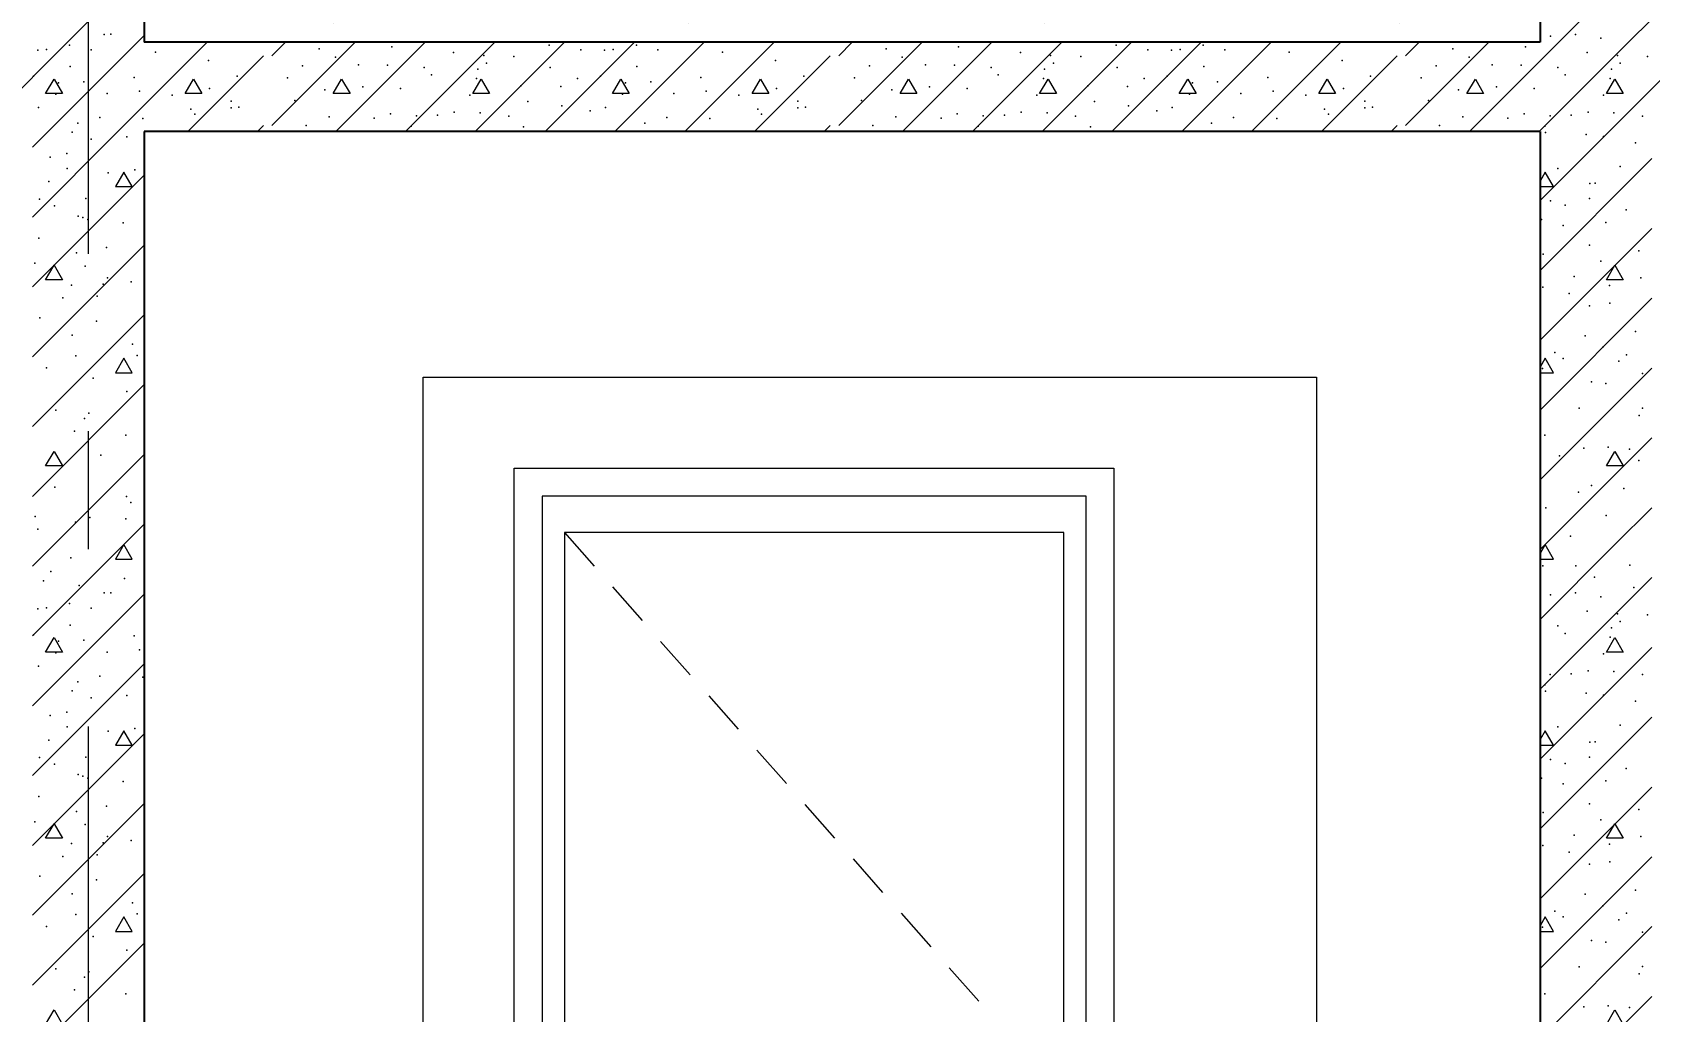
# Model space of a CAD drawing. Header units: millimetres. Extents: x 18162 to 7085488, y 72188 to 247925.
# Drawn here: x 4257013 to 4259909, y 141917 to 143670 of the extents above; entities that cross this region are included whole.
import ezdxf
from ezdxf.enums import TextEntityAlignment as Align

# ---------------------------------------------------------------- set-up
doc = ezdxf.new("R2010")
doc.units = ezdxf.units.MM
doc.header["$MEASUREMENT"] = 0
doc.linetypes.add('Double Dashed', pattern=[1093.611073, 529.166651, -211.666656, 141.111112, -211.666656])
for name, color, linetype in [('Archicad Doors', 7, 'Continuous'), ('Structural - Bearing', 7, 'Continuous'), ('Structural - Grid', 7, 'Continuous')]:
    doc.layers.add(name, color=color, linetype=linetype)
doc.styles.add('GENERATED_STYLE_3', font='', dxfattribs={"width": 0.8})
doc.styles.get('GENERATED_STYLE_3').set_extended_font_data('ISOCPEUR MON')
doc.dimstyles.new('GENERATED_STYLE__12', dxfattribs={"dimtxt": 330.000007, "dimasz": 171, "dimexe": 0.18, "dimexo": 150, "dimgap": 0, "dimtad": 1, "dimdec": 0, "dimzin": 0, "dimdsep": 46, "dimtxsty": 'GENERATED_STYLE_3', "dimblk": 'ARROWHEAD_2', "dimblk1": 'ARROWHEAD_2', "dimblk2": 'ARROWHEAD_2', "dimcen": 0.09, "dimclrd": 13, "dimclre": 13, "dimclrt": 13, "dimadec": 0, "dimazin": 0, "dimtfac": 1, "dimtdec": 4, "dimtmove": 0, "dimatfit": 3, "dimfxl": 1, "dimtolj": 1, "dimtzin": 0, "dimarcsym": 0})
doc.dimstyles.new('GENERATED_STYLE__13', dxfattribs={"dimtxt": 330.000007, "dimasz": 171, "dimexe": 0.18, "dimexo": 0.0625, "dimgap": 0, "dimtad": 1, "dimdec": 0, "dimzin": 0, "dimdsep": 46, "dimtxsty": 'GENERATED_STYLE_3', "dimblk": 'ARROWHEAD_2', "dimblk1": 'ARROWHEAD_2', "dimblk2": 'ARROWHEAD_2', "dimcen": 0.09, "dimse1": 1, "dimse2": 1, "dimclrd": 13, "dimclre": 13, "dimclrt": 13, "dimadec": 0, "dimazin": 0, "dimtfac": 1, "dimtdec": 4, "dimtmove": 0, "dimatfit": 3, "dimfxl": 1, "dimtolj": 1, "dimtzin": 0, "dimarcsym": 0})

# ---------------------------------------------------------------- blocks, each defined once
blk = doc.blocks.new('*X1409', base_point=(4294986.6, 104752.7))
at = {"layer": 'Structural - Bearing', "color": 7, "linetype": 'Continuous', "lineweight": 9}
for p, q in [((4259713.1, 143369.1), (4259836.7, 143492.7)), ((4259713.1, 143244.1), (4259913.1, 143444.1)), ((4259722.3, 143420), (4259713.1, 143403.9)), ((4259737.4, 143394), (4259722.3, 143420)), ((4259713.1, 143394), (4259737.4, 143394)), ((4259713.1, 143119.1), (4259913.1, 143319.1)), ((4259832.2, 143227.3), (4259847.3, 143253.3)), ((4259862.2, 143227.3), (4259832.2, 143227.3)), ((4259847.3, 143253.3), (4259862.2, 143227.3)), ((4259713.1, 142994.1), (4259913.1, 143194.1)), ((4259722.3, 143086.7), (4259713.1, 143070.6)), ((4259737.4, 143060.7), (4259722.3, 143086.7)), ((4259713.1, 142869.1), (4259913.1, 143069.1)), ((4259713.1, 143060.6), (4259737.4, 143060.7)), ((4259722.3, 142753.3), (4259913.1, 142944.1)), ((4259832.2, 142894), (4259847.3, 142920)), ((4259847.3, 142920), (4259862.2, 142894)), ((4259862.2, 142894), (4259832.2, 142894)), ((4259847.3, 142753.3), (4259913.1, 142819.1)), ((4259713.1, 142619.1), (4259847.3, 142753.3)), ((4259713.1, 142744.1), (4259722.3, 142753.3)), ((4259722.3, 142753.3), (4259713.1, 142737.3)), ((4259737.4, 142727.3), (4259722.3, 142753.3)), ((4259713.1, 142727.3), (4259737.4, 142727.3)), ((4259713.1, 142494.1), (4259913.1, 142694.1)), ((4259713.1, 142369.1), (4259913.1, 142569.1)), ((4259832.2, 142560.7), (4259847.3, 142586.7)), ((4259862.2, 142560.6), (4259832.2, 142560.7)), ((4259847.3, 142586.7), (4259862.2, 142560.6)), ((4259713.1, 142244.1), (4259913.1, 142444.1)), ((4259722.3, 142420), (4259713.1, 142403.9)), ((4259737.4, 142394), (4259722.3, 142420)), ((4259713.1, 142394), (4259737.4, 142394)), ((4259713.1, 142119.1), (4259913.1, 142319.1)), ((4259832.2, 142227.3), (4259847.3, 142253.3)), ((4259847.3, 142253.3), (4259862.2, 142227.3)), ((4259862.2, 142227.3), (4259832.2, 142227.3)), ((4259713.1, 141994.1), (4259913.1, 142194.1)), ((4259722.3, 142086.7), (4259713.1, 142070.6)), ((4259713.1, 141869.1), (4259913.1, 142069.1)), ((4259737.4, 142060.7), (4259722.3, 142086.7)), ((4259713.1, 142060.6), (4259737.4, 142060.7)), ((4259722.3, 141753.3), (4259913.1, 141944.1)), ((4259832.2, 141894), (4259847.3, 141920)), ((4259847.3, 141920), (4259862.2, 141894))]:
    blk.add_line(p, q, dxfattribs=at)
for p in [(4259722.7, 143490.8), (4259795.9, 143487.1), (4259827, 143483.6), (4259884.4, 143472.7), (4259856.5, 143429.8), (4259745, 143426.7), (4259802.5, 143399.4), (4259811.6, 143400.2), (4259801.7, 143372.7), (4259731.8, 143368.6), (4259758, 143361.1), (4259867.2, 143352.3), (4259715.8, 143335.3), (4259754.5, 143324.6), (4259831.2, 143330.1), (4259801.7, 143289.2), (4259718.8, 143273.4), (4259822.3, 143260.6), (4259890.3, 143278.8), (4259774.2, 143233.2), (4259893.5, 143230.8), (4259718, 143214.3), (4259765.2, 143202.4), (4259837.7, 143216.8), (4259801.7, 143180.8), (4259838.2, 143185.1), (4259794.2, 143127.1), (4259884.1, 143134.4), (4259739.5, 143097.1), (4259754.3, 143086.6), (4259825.5, 143106.6), (4259854.5, 143081.6), (4259868, 143093.1), (4259717.4, 143068.5), (4259896.5, 143059.4), (4259805.4, 143044.7), (4259830.7, 143041.3), (4259783.5, 142997.3), (4259896.5, 142997.6), (4259890.4, 142984.5), (4259721.9, 142948.9), (4259748.2, 142911.8), (4259791.5, 142925.8), (4259835, 142927.5), (4259873.4, 142924.2), (4259890.1, 142903.6), (4259805.6, 142859.1), (4259863.1, 142853.3), (4259782.2, 142846.9), (4259723.4, 142819.1), (4259831.7, 142805.2), (4259767.8, 142768.3), (4259718, 142715.2), (4259777.2, 142715.2), (4259873.8, 142716.5), (4259810.7, 142694.6), (4259881.1, 142676.2), (4259731.8, 142663.4), (4259776.8, 142666.6), (4259822.3, 142659.8), (4259797.8, 142634.1), (4259851.7, 142628.9), (4259905.8, 142627.3), (4259745.1, 142607.6), (4259758, 142594.1), (4259840.9, 142604.1), (4259856.8, 142615.3), (4259839, 142587.7), (4259827, 142557.8), (4259721.9, 142502.1), (4259731.2, 142520.7), (4259769.1, 142521.7), (4259799.1, 142527.2), (4259845.5, 142525.9), (4259896.5, 142520.4), (4259722.7, 142490.8), (4259795.9, 142487.1), (4259827, 142483.6), (4259884.4, 142472.6), (4259745, 142426.7), (4259856.5, 142429.8), (4259802.5, 142399.3), (4259811.6, 142400.1), (4259731.8, 142368.5), (4259758, 142361), (4259801.7, 142372.6), (4259715.8, 142335.2), (4259831.2, 142330.1), (4259867.2, 142352.2), (4259754.5, 142324.6), (4259718.8, 142273.4), (4259801.7, 142289.1), (4259890.3, 142278.7), (4259822.3, 142260.6), (4259718, 142214.2), (4259774.2, 142233.2), (4259837.7, 142216.8), (4259893.5, 142230.8), (4259765.2, 142202.3), (4259838.2, 142185), (4259801.7, 142180.8), (4259794.2, 142127.1), (4259884.1, 142134.4), (4259739.5, 142097.1), (4259825.5, 142106.5), (4259717.4, 142068.5), (4259754.3, 142086.6), (4259854.5, 142081.6), (4259868, 142093.1), (4259805.4, 142044.6), (4259830.7, 142041.2), (4259896.5, 142059.4), (4259783.5, 141997.2), (4259890.4, 141984.5), (4259896.5, 141997.6), (4259721.9, 141948.9), (4259791.5, 141925.7), (4259835, 141927.5), (4259873.4, 141924.2)]:
    blk.add_point(p, dxfattribs=at)
blk = doc.blocks.new('*X1412', base_point=(4294986.6, 104752.7))
at = {"layer": 'Structural - Bearing', "color": 7, "linetype": 'Continuous', "lineweight": 9}
for p, q in [((4257013.1, 143464.5), (4257041.3, 143492.7)), ((4257013.1, 143339.5), (4257166.3, 143492.7)), ((4257013.1, 143214.5), (4257213.1, 143414.5)), ((4257176.9, 143420), (4257162, 143394)), ((4257192, 143394), (4257176.9, 143420)), ((4257162, 143394), (4257192, 143394)), ((4257013.1, 143089.5), (4257213.1, 143289.5)), ((4257036.8, 143227.3), (4257051.9, 143253.3)), ((4257066.8, 143227.3), (4257036.8, 143227.3)), ((4257051.9, 143253.3), (4257066.8, 143227.3)), ((4257013.1, 142964.5), (4257213.1, 143164.5)), ((4257176.9, 143086.7), (4257162, 143060.6)), ((4257192, 143060.7), (4257176.9, 143086.7)), ((4257162, 143060.6), (4257192, 143060.7)), ((4257013.1, 142839.5), (4257213.1, 143039.5)), ((4257036.8, 142894), (4257051.9, 142920)), ((4257051.9, 142920), (4257066.8, 142894)), ((4257051.9, 142753.3), (4257213.1, 142914.5)), ((4257066.8, 142894), (4257036.8, 142894)), ((4257176.9, 142753.3), (4257213.1, 142789.5)), ((4257013.1, 142589.5), (4257176.9, 142753.3)), ((4257013.1, 142714.5), (4257051.9, 142753.3)), ((4257176.9, 142753.3), (4257162, 142727.3)), ((4257192, 142727.3), (4257176.9, 142753.3)), ((4257162, 142727.3), (4257192, 142727.3)), ((4257013.1, 142464.5), (4257213.1, 142664.5)), ((4257036.8, 142560.7), (4257051.9, 142586.7)), ((4257066.8, 142560.6), (4257036.8, 142560.7)), ((4257051.9, 142586.7), (4257066.8, 142560.6)), ((4257013.1, 142339.5), (4257213.1, 142539.5)), ((4257013.1, 142214.5), (4257213.1, 142414.5)), ((4257176.9, 142420), (4257162, 142394)), ((4257192, 142394), (4257176.9, 142420)), ((4257162, 142394), (4257192, 142394)), ((4257013.1, 142089.5), (4257213.1, 142289.5)), ((4257036.8, 142227.3), (4257051.9, 142253.3)), ((4257051.9, 142253.3), (4257066.8, 142227.3)), ((4257066.8, 142227.3), (4257036.8, 142227.3)), ((4257013.1, 141964.5), (4257213.1, 142164.5)), ((4257176.9, 142086.7), (4257162, 142060.6)), ((4257192, 142060.7), (4257176.9, 142086.7)), ((4257013.1, 141839.5), (4257213.1, 142039.5)), ((4257162, 142060.6), (4257192, 142060.7)), ((4257036.8, 141894), (4257051.9, 141920)), ((4257051.9, 141920), (4257066.8, 141894))]:
    blk.add_line(p, q, dxfattribs=at)
for p in [(4257084.5, 143491.3), (4257118.5, 143479), (4257182.1, 143483.1), (4257045, 143446.9), (4257075.1, 143453.3), (4257042.8, 143403.3), (4257075.7, 143426.7), (4257149.1, 143419), (4257196.7, 143424.2), (4257026.1, 143371.8), (4257109.1, 143372.7), (4257052.5, 143359.8), (4257095.3, 143341.4), (4257103.6, 143338.8), (4257112.3, 143335.3), (4257175.7, 143329.1), (4257024.6, 143302), (4257145.9, 143284.9), (4257017.7, 143256.8), (4257092.1, 143275.2), (4257107.7, 143251.8), (4257147.9, 143230.8), (4257083, 143217.8), (4257129.3, 143197.7), (4257140.2, 143219.4), (4257190, 143223.5), (4257067.6, 143194.7), (4257026.8, 143159.3), (4257127.7, 143152.9), (4257084.2, 143128.1), (4257192.2, 143111.7), (4257090.7, 143091.1), (4257200.6, 143091.9), (4257038.2, 143069.5), (4257122.3, 143051.3), (4257182.4, 143027.3), (4257055.2, 142993.7), (4257106.3, 142978.8), (4257114, 142988.5), (4257088.3, 142956.1), (4257180.6, 142949), (4257135.5, 142913.4), (4257053.6, 142856.2), (4257181.9, 142839.2), (4257189.6, 142828.4), (4257018.1, 142803.7), (4257090.6, 142793.4), (4257116, 142801.4), (4257180.3, 142799), (4257022.7, 142780.5), (4257046, 142704.9), (4257082.2, 142729.3), (4257033.2, 142688.1), (4257097.1, 142680.1), (4257178.1, 142692.7), (4257079.9, 142647.4), (4257141.5, 142666.6), (4257153.5, 142666.7), (4257022.7, 142638.1), (4257038.2, 142639.7), (4257118.2, 142639.2), (4257015.2, 142591.5), (4257080.6, 142608.9), (4257195.3, 142589.6), (4257055.1, 142559.4), (4257060.2, 142580), (4257105.3, 142581.9), (4257147, 142560.6), (4257204.9, 142564.9), (4257024.4, 142535.6), (4257094.6, 142507.5), (4257134, 142517.6), (4257211.2, 142516), (4257084.5, 142491.3), (4257118.5, 142479), (4257182.1, 142483), (4257045, 142446.9), (4257075.1, 142453.3), (4257075.7, 142426.7), (4257149.1, 142419), (4257196.7, 142424.1), (4257042.8, 142403.2), (4257026.1, 142371.8), (4257052.5, 142359.8), (4257109.1, 142372.6), (4257095.3, 142341.4), (4257103.6, 142338.8), (4257112.3, 142335.2), (4257175.7, 142329.1), (4257024.6, 142302), (4257092.1, 142275.2), (4257145.9, 142284.8), (4257017.7, 142256.7), (4257107.7, 142251.8), (4257083, 142217.8), (4257140.2, 142219.3), (4257147.9, 142230.8), (4257190, 142223.5), (4257067.6, 142194.7), (4257129.3, 142197.7), (4257026.8, 142159.3), (4257084.2, 142128.1), (4257127.7, 142152.9), (4257192.2, 142111.7), (4257038.2, 142069.5), (4257090.7, 142091.1), (4257200.6, 142091.9), (4257122.3, 142051.3), (4257182.4, 142027.3), (4257055.2, 141993.7), (4257114, 141988.4), (4257088.3, 141956.1), (4257106.3, 141978.8), (4257180.6, 141949)]:
    blk.add_point(p, dxfattribs=at)
blk = doc.blocks.new('*X1422', base_point=(4294986.6, 104752.7))
at = {"layer": 'Structural - Bearing', "color": 7, "linetype": 'Continuous', "lineweight": 9}
for p, q in [((4259746.7, 143652.7), (4259847.3, 143753.3)), ((4259871.7, 143652.7), (4259913.1, 143694.1))]:
    blk.add_line(p, q, dxfattribs=at)
for p in [(4259731.8, 143663.4), (4259776.8, 143666.6), (4259822.3, 143659.8)]:
    blk.add_point(p, dxfattribs=at)
blk = doc.blocks.new('*X1425', base_point=(4294986.6, 104752.7))
at = {"layer": 'Structural - Bearing', "color": 7, "linetype": 'Continuous', "lineweight": 9}
for p, q in [((4257076.3, 143652.7), (4257176.9, 143753.3)), ((4257201.3, 143652.7), (4257213.1, 143664.5))]:
    blk.add_line(p, q, dxfattribs=at)
for p in [(4257141.5, 143666.6), (4257153.5, 143666.7)]:
    blk.add_point(p, dxfattribs=at)
blk = doc.blocks.new('*X1426', base_point=(4294986.6, 104752.7))
at = {"layer": 'Structural - Bearing', "color": 7, "linetype": 'Continuous', "lineweight": 9}
for p, q in [((4256916.3, 143492.7), (4257076.3, 143652.7)), ((4257041.3, 143492.7), (4257201.3, 143652.7)), ((4257166.3, 143492.7), (4257326.3, 143652.7)), ((4257442, 143628.3), (4257466.4, 143652.7)), ((4257442, 143503.3), (4257591.4, 143652.7)), ((4257556.4, 143492.7), (4257716.4, 143652.7)), ((4257681.4, 143492.7), (4257841.4, 143652.7)), ((4257806.4, 143492.7), (4257966.4, 143652.7)), ((4257931.4, 143492.7), (4258091.4, 143652.7)), ((4258056.4, 143492.7), (4258216.4, 143652.7)), ((4258181.4, 143492.7), (4258341.4, 143652.7)), ((4258457.2, 143628.3), (4258481.5, 143652.7)), ((4258457.2, 143503.3), (4258606.5, 143652.7)), ((4258571.5, 143492.7), (4258731.5, 143652.7)), ((4258696.5, 143492.7), (4258856.5, 143652.7)), ((4258821.5, 143492.7), (4258981.5, 143652.7)), ((4258946.5, 143492.7), (4259106.5, 143652.7)), ((4259071.5, 143492.7), (4259231.5, 143652.7)), ((4259196.5, 143492.7), (4259356.5, 143652.7)), ((4259472.3, 143628.3), (4259496.7, 143652.7)), ((4259472.3, 143503.3), (4259621.7, 143652.7)), ((4259586.7, 143492.7), (4259746.7, 143652.7)), ((4259711.7, 143492.7), (4259871.7, 143652.7)), ((4259836.7, 143492.7), (4259996.7, 143652.7)), ((4257291.3, 143492.7), (4257426.9, 143628.3)), ((4258306.4, 143492.7), (4258442, 143628.3)), ((4259321.5, 143492.7), (4259457.2, 143628.3)), ((4257036.8, 143560.7), (4257051.9, 143586.7)), ((4257051.9, 143586.7), (4257066.8, 143560.6)), ((4257286.8, 143560.7), (4257301.9, 143586.7)), ((4257301.9, 143586.7), (4257316.8, 143560.6)), ((4257551.9, 143560.7), (4257567, 143586.7)), ((4257567, 143586.7), (4257582, 143560.6)), ((4257801.9, 143560.7), (4257817, 143586.7)), ((4257817, 143586.7), (4257832, 143560.6)), ((4258051.9, 143560.7), (4258067, 143586.7)), ((4258067, 143586.7), (4258082, 143560.6)), ((4258301.9, 143560.7), (4258317, 143586.7)), ((4258317, 143586.7), (4258332, 143560.6)), ((4258567, 143560.7), (4258582.2, 143586.7)), ((4258582.2, 143586.7), (4258597.1, 143560.6)), ((4258817, 143560.7), (4258832.2, 143586.7)), ((4258832.2, 143586.7), (4258847.1, 143560.6)), ((4259067, 143560.7), (4259082.2, 143586.7)), ((4259082.2, 143586.7), (4259097.1, 143560.6)), ((4259317, 143560.7), (4259332.2, 143586.7)), ((4259332.2, 143586.7), (4259347.1, 143560.6)), ((4259582.2, 143560.7), (4259597.3, 143586.7)), ((4259597.3, 143586.7), (4259612.2, 143560.6)), ((4259832.2, 143560.7), (4259847.3, 143586.7)), ((4259847.3, 143586.7), (4259862.2, 143560.6)), ((4257066.8, 143560.6), (4257036.8, 143560.7)), ((4257316.8, 143560.6), (4257286.8, 143560.7)), ((4257582, 143560.6), (4257551.9, 143560.7)), ((4257832, 143560.6), (4257801.9, 143560.7)), ((4258082, 143560.6), (4258051.9, 143560.7)), ((4258332, 143560.6), (4258301.9, 143560.7)), ((4258597.1, 143560.6), (4258567, 143560.7)), ((4258847.1, 143560.6), (4258817, 143560.7)), ((4259097.1, 143560.6), (4259067, 143560.7)), ((4259347.1, 143560.6), (4259317, 143560.7)), ((4259612.2, 143560.6), (4259582.2, 143560.7)), ((4259862.2, 143560.6), (4259832.2, 143560.7)), ((4257416.3, 143492.7), (4257426.9, 143503.3)), ((4258431.4, 143492.7), (4258442, 143503.3)), ((4259446.5, 143492.7), (4259457.2, 143503.3))]:
    blk.add_line(p, q, dxfattribs=at)
for p in [(4257022.7, 143638.1), (4257038.2, 143639.7), (4257079.9, 143647.4), (4257118.2, 143639.2), (4257233.6, 143635), (4257526.7, 143640.5), (4257656.8, 143644.4), (4257767.6, 143634.1), (4257938.7, 143647.3), (4257995.5, 143639.2), (4258037.8, 143638.1), (4258053.3, 143639.7), (4258095, 143647.4), (4258133.3, 143639.2), (4258248.8, 143635), (4258541.9, 143640.5), (4258671.9, 143644.4), (4258782.7, 143634.1), (4258953.8, 143647.3), (4259010.6, 143639.2), (4259053, 143638.1), (4259068.4, 143639.7), (4259110.1, 143647.4), (4259148.4, 143639.2), (4259263.9, 143635), (4259557, 143640.5), (4259687.1, 143644.4), (4259797.8, 143634.1), (4257080.6, 143608.9), (4257328.7, 143619.6), (4257497.1, 143610.5), (4257555.9, 143626), (4257597.4, 143611.9), (4257649.2, 143611.5), (4257714.8, 143607.6), (4257810.7, 143604.1), (4257821.5, 143628.9), (4257826.6, 143615.3), (4257875.6, 143627.3), (4257940.5, 143607.2), (4258095.7, 143608.9), (4258343.8, 143619.6), (4258512.3, 143610.5), (4258571.1, 143626), (4258612.5, 143611.9), (4258664.3, 143611.5), (4258730, 143607.6), (4258825.8, 143604.1), (4258836.6, 143628.9), (4258841.7, 143615.3), (4258890.7, 143627.3), (4258955.6, 143607.2), (4259110.9, 143608.9), (4259358.9, 143619.6), (4259527.4, 143610.5), (4259586.2, 143626), (4259627.7, 143611.9), (4259679.4, 143611.5), (4259745.1, 143607.6), (4259840.9, 143604.1), (4259851.7, 143628.9), (4259856.8, 143615.3), (4259905.8, 143627.3), (4257015.2, 143591.6), (4257060.2, 143580), (4257105.3, 143581.9), (4257195.3, 143589.6), (4257379.6, 143591.6), (4257470.1, 143589), (4257727.8, 143594.1), (4257808.8, 143587.7), (4257887.9, 143574.2), (4257959.4, 143573.5), (4257989.1, 143587.7), (4258030.3, 143591.6), (4258075.3, 143580), (4258120.5, 143581.9), (4258210.4, 143589.6), (4258394.7, 143591.6), (4258485.2, 143589), (4258742.9, 143594.1), (4258823.9, 143587.7), (4258903.1, 143574.2), (4258974.6, 143573.5), (4259004.2, 143587.7), (4259045.4, 143591.6), (4259090.5, 143580), (4259135.6, 143581.9), (4259225.5, 143589.6), (4259409.8, 143591.6), (4259500.3, 143589), (4259758, 143594.1), (4259839, 143587.7), (4257055.1, 143559.4), (4257147, 143560.7), (4257204.9, 143565), (4257263.3, 143557.6), (4257330.6, 143569.7), (4257368.9, 143547), (4257483.1, 143548.5), (4257537.1, 143567.1), (4257604.7, 143572.9), (4257672.3, 143569.7), (4257796.8, 143557.8), (4257900.2, 143546.5), (4258070.2, 143559.4), (4258162.1, 143560.7), (4258220.1, 143565), (4258278.4, 143557.6), (4258345.8, 143569.7), (4258384, 143547), (4258498.2, 143548.5), (4258552.2, 143567.1), (4258619.8, 143572.9), (4258687.4, 143569.7), (4258811.9, 143557.8), (4258915.3, 143546.5), (4259085.3, 143559.4), (4259177.2, 143560.7), (4259235.2, 143565), (4259293.5, 143557.6), (4259360.9, 143569.7), (4259399.1, 143547), (4259513.3, 143548.5), (4259567.3, 143567.1), (4259634.9, 143572.9), (4259702.5, 143569.7), (4259827, 143557.8), (4257024.4, 143535.6), (4257134, 143517.6), (4257211.2, 143516.1), (4257297.1, 143533), (4257304, 143523.8), (4257369, 143535.2), (4257382.8, 143536.2), (4257544.6, 143519.2), (4257625.5, 143516.5), (4257654.2, 143524.6), (4257701, 143520.7), (4257738.8, 143521.7), (4257768.8, 143527.2), (4257815.2, 143525.9), (4257866.3, 143520.4), (4257961.2, 143538.4), (4258011.9, 143529.5), (4258039.5, 143535.6), (4258149.1, 143517.6), (4258226.4, 143516.1), (4258312.3, 143533), (4258319.1, 143523.8), (4258384.1, 143535.2), (4258397.9, 143536.2), (4258559.7, 143519.2), (4258640.6, 143516.5), (4258669.4, 143524.6), (4258716.1, 143520.7), (4258753.9, 143521.7), (4258784, 143527.2), (4258830.3, 143525.9), (4258881.4, 143520.4), (4258976.3, 143538.4), (4259027, 143529.5), (4259054.6, 143535.6), (4259164.2, 143517.6), (4259241.5, 143516.1), (4259327.4, 143533), (4259334.2, 143523.8), (4259399.3, 143535.2), (4259413, 143536.2), (4259574.8, 143519.2), (4259655.7, 143516.5), (4259684.5, 143524.6), (4259731.2, 143520.7), (4259769.1, 143521.7), (4259799.1, 143527.2), (4259845.5, 143525.9), (4259896.5, 143520.4), (4257094.6, 143507.5), (4257503.2, 143503.7), (4257691.7, 143502.2), (4257892.9, 143500.9), (4258109.7, 143507.5), (4258518.3, 143503.7), (4258706.8, 143502.2), (4258908, 143500.9), (4259124.8, 143507.5), (4259533.4, 143503.7), (4259721.9, 143502.2)]:
    blk.add_point(p, dxfattribs=at)
blk = doc.blocks.new('Standard grid marker[364]_3', base_point=(4257113.1, 164752.7))
at = {"layer": 'Structural - Grid', "color": 13, "linetype": 'Double Dashed', "lineweight": 13, "ltscale": 1.5}
blk.add_line((4257113.1, 163752.7), (4257113.1, 97752.7), dxfattribs=at)
at = {"layer": 'Structural - Grid', "color": 13, "lineweight": 13, "style": 'GENERATED_STYLE_3'}
blk.add_attdef('AC_MarkerText_1', text='', height=375, rotation=360, dxfattribs=at).set_placement((4257113.1, 96490.2), align=Align.TOP_CENTER)
blk = doc.blocks.new('*D1673', base_point=(4294986.6, 104752.7))
at = {"color": 12, "linetype": 'Continuous', "lineweight": 35}
for p, q in [((4268368, 143557.7), (4268593, 143427.8)), ((4268368, 140817.7), (4268593, 140687.8))]:
    blk.add_line(p, q, dxfattribs=at)
at = {"color": 13, "linetype": 'Continuous', "lineweight": 13}
for p, q in [((4268649.2, 143492.7), (4268311.7, 143492.7)), ((4268480.5, 140752.7), (4268480.5, 143492.7)), ((4268649.2, 140752.7), (4268311.7, 140752.7))]:
    blk.add_line(p, q, dxfattribs=at)
at = {"color": 13, "lineweight": 13, "char_height": 330, "attachment_point": 7, "rotation": 90, "style": 'GENERATED_STYLE_3'}
for s, insert in [('\\A1;{\\pql;\\fISOCPEUR MON|b0|i0|c0|p0;\\W0.800000;260}', (4268510.3, 142874.4)), ('\\A1;{\\pql;\\fISOCPEUR MON|b0|i0|c0|p0;\\W0.800000;2,740}', (4268576.1, 141417.9))]:
    blk.add_mtext(s, dxfattribs=dict(at, insert=insert))
blk = doc.blocks.new('ARROWHEAD_2')
at = {"color": 0, "linetype": 'Continuous', "lineweight": 0}
for p, q in [((-0.378, -0.655), (0.378, 0.655)), ((0, 0), (-1, 0))]:
    blk.add_line(p, q, dxfattribs=at)
blk = doc.blocks.new('*D1674', base_point=(4294986.6, 104752.7))
at = {"color": 12, "linetype": 'Continuous', "lineweight": 35}
for p, q in [((4268368, 143817.7), (4268593, 143687.8)), ((4268368, 143557.7), (4268593, 143427.8))]:
    blk.add_line(p, q, dxfattribs=at)
at = {"color": 13, "linetype": 'Continuous', "lineweight": 13}
for p, q in [((4268649.2, 143752.7), (4268311.7, 143752.7)), ((4268480.5, 143492.7), (4268480.5, 143752.7)), ((4268649.2, 143492.7), (4268311.7, 143492.7))]:
    blk.add_line(p, q, dxfattribs=at)
blk = doc.blocks.new('*D1724', base_point=(4294986.6, 104752.7))
at = {"color": 12, "linetype": 'Continuous', "lineweight": 35}
for p, q in [((4271333.2, 143117.7), (4271558.2, 142987.8)), ((4271333.2, 140817.7), (4271558.2, 140687.8))]:
    blk.add_line(p, q, dxfattribs=at)
at = {"color": 13, "linetype": 'Continuous', "lineweight": 13}
for p, q in [((4271614.4, 143052.7), (4270763.1, 143052.7)), ((4271445.7, 140752.7), (4271445.7, 143052.7)), ((4271614.4, 140752.7), (4271276.9, 140752.7))]:
    blk.add_line(p, q, dxfattribs=at)
at = {"color": 13, "lineweight": 13, "char_height": 330, "attachment_point": 7, "rotation": 90, "style": 'GENERATED_STYLE_3'}
for s, insert in [('\\A1;{\\pql;\\fISOCPEUR MON|b0|i0|c0|p0;\\W0.800000;440}', (4271096, 142969.7)), ('\\A1;{\\pql;\\fISOCPEUR MON|b0|i0|c0|p0;\\W0.800000;2,300}', (4271541.3, 141764.4)), ('\\A1;{\\pql;\\fISOCPEUR MON|b0|i0|c0|p0;\\W0.800000;260}', (4271475.5, 140817.7))]:
    blk.add_mtext(s, dxfattribs=dict(at, insert=insert))
blk = doc.blocks.new('*D1725', base_point=(4294986.6, 104752.7))
at = {"color": 12, "linetype": 'Continuous', "lineweight": 35}
for p, q in [((4271333.2, 143557.7), (4271558.2, 143427.8)), ((4271333.2, 143117.7), (4271558.2, 142987.8))]:
    blk.add_line(p, q, dxfattribs=at)
at = {"color": 13, "linetype": 'Continuous', "lineweight": 13}
for p, q in [((4271614.4, 143492.7), (4271276.9, 143492.7)), ((4271445.7, 143052.7), (4271445.7, 143492.7)), ((4271614.4, 143052.7), (4270763.1, 143052.7))]:
    blk.add_line(p, q, dxfattribs=at)
blk = doc.blocks.new('*D1726', base_point=(4294986.6, 104752.7))
at = {"color": 12, "linetype": 'Continuous', "lineweight": 35}
for p, q in [((4271333.2, 143817.7), (4271558.2, 143687.8)), ((4271333.2, 143557.7), (4271558.2, 143427.8))]:
    blk.add_line(p, q, dxfattribs=at)
at = {"color": 13, "linetype": 'Continuous', "lineweight": 13}
for p, q in [((4271614.4, 143752.7), (4271276.9, 143752.7)), ((4271445.7, 143492.7), (4271445.7, 143752.7)), ((4271614.4, 143492.7), (4271276.9, 143492.7))]:
    blk.add_line(p, q, dxfattribs=at)
blk = doc.blocks.new('*D1759', base_point=(4294986.6, 104752.7))
at = {"color": 12, "linetype": 'Continuous', "lineweight": 35}
for p, q in [((4261661.1, 143557.7), (4261886.1, 143427.8)), ((4261661.1, 140817.7), (4261886.1, 140687.8))]:
    blk.add_line(p, q, dxfattribs=at)
at = {"color": 13, "linetype": 'Continuous', "lineweight": 13}
for p, q in [((4261942.3, 143492.7), (4261604.8, 143492.7)), ((4261773.6, 140752.7), (4261773.6, 143492.7)), ((4261942.3, 140752.7), (4261604.8, 140752.7))]:
    blk.add_line(p, q, dxfattribs=at)
at = {"color": 13, "lineweight": 13, "char_height": 330, "attachment_point": 7, "rotation": 90, "style": 'GENERATED_STYLE_3'}
for s, insert in [('\\A1;{\\pql;\\fISOCPEUR MON|b0|i0|c0|p0;\\W0.800000;260}', (4261803.4, 142874.4)), ('\\A1;{\\pql;\\fISOCPEUR MON|b0|i0|c0|p0;\\W0.800000;2,740}', (4261869.2, 141417.9))]:
    blk.add_mtext(s, dxfattribs=dict(at, insert=insert))
blk = doc.blocks.new('*D1760', base_point=(4294986.6, 104752.7))
at = {"color": 12, "linetype": 'Continuous', "lineweight": 35}
for p, q in [((4261661.1, 143817.7), (4261886.1, 143687.8)), ((4261661.1, 143557.7), (4261886.1, 143427.8))]:
    blk.add_line(p, q, dxfattribs=at)
at = {"color": 13, "linetype": 'Continuous', "lineweight": 13}
for p, q in [((4261942.3, 143752.7), (4261604.8, 143752.7)), ((4261773.6, 143492.7), (4261773.6, 143752.7)), ((4261942.3, 143492.7), (4261604.8, 143492.7))]:
    blk.add_line(p, q, dxfattribs=at)

msp = doc.modelspace()

# ---------------------------------------------------------------- hatches: boundary and pattern name
at = {"layer": 'Structural - Bearing', "linetype": 'Continuous', "lineweight": 9}
h = msp.add_hatch(dxfattribs=at)
h.set_pattern_fill('Lightweight_Concrete_0003', style=0, pattern_type=2)
h.set_pattern_definition([(0, (4294986.6, 104752.7), (0, 1169.134), [73.125, -601.875]), (0, (4295324.1, 105337.3), (0, 1169.134), [73.125, -601.875]), (60, (4294986.6, 104752.7), (-1012.5, 584.567), [73.125, -601.875]), (60, (4295661.6, 104752.7), (-1012.5, 584.567), [73.125, -601.875]), (120, (4295059.7, 104752.7), (1012.5, 584.567), [73.125, -601.875]), (120, (4295734.7, 104752.7), (1012.5, 584.567), [73.125, -601.875]), (0, (4294986.58, 104865.2), (0, 225), [0, -225, 0, -337.5]), (45, (4295099.08, 104865.2), (-159.099, 159.099), [0, -168.75, 0, -281.25])])
h.paths.add_polyline_path([(4259713.1, 143752.7), (4257213.1, 143752.7), (4257213.1, 143652.7), (4259713.1, 143652.7)])

# ---------------------------------------------------------------- linework, layer by layer
at = {"layer": 'Archicad Doors', "color": 7, "linetype": 'Continuous', "lineweight": 9}
for p, q in [((4257713.1, 140752.7), (4257713.1, 143052.7)), ((4257713.1, 143052.7), (4259313.1, 143052.7)), ((4259313.1, 143052.7), (4259313.1, 140752.7)), ((4257876.1, 140752.7), (4257876.1, 142889.7)), ((4257876.1, 142889.7), (4258950.1, 142889.7)), ((4258950.1, 142889.7), (4258950.1, 140752.7)), ((4257926.1, 142839.7), (4257926.1, 140752.7)), ((4258900.1, 142839.7), (4257926.1, 142839.7)), ((4258900.1, 140752.7), (4258900.1, 142839.7)), ((4257966.1, 142774.7), (4258019.1, 142714.8)), ((4258860.1, 142774.7), (4257966.1, 142774.7)), ((4257966.1, 142774.7), (4257966.1, 140752.7)), ((4258860.1, 140752.7), (4258860.1, 142774.7)), ((4258052.2, 142677.3), (4258105.2, 142617.4)), ((4258138.3, 142579.9), (4258191.3, 142520)), ((4258224.4, 142482.5), (4258277.4, 142422.6)), ((4258310.6, 142385.2), (4258363.6, 142325.2)), ((4258396.7, 142287.8), (4258449.7, 142227.8)), ((4258482.8, 142190.4), (4258535.8, 142130.5)), ((4258568.9, 142093), (4258621.9, 142033.1)), ((4258655, 141995.6), (4258708, 141935.7))]:
    msp.add_line(p, q, dxfattribs=at)
at = {"layer": 'Structural - Bearing', "color": 7, "linetype": 'Continuous', "lineweight": 25}
for p, q in [((4257213.1, 143752.7), (4257213.1, 143652.7)), ((4259713.1, 143752.7), (4259713.1, 143652.7)), ((4259713.1, 143652.7), (4257213.1, 143652.7)), ((4257213.1, 143492.7), (4257213.1, 140752.7)), ((4259713.1, 143492.7), (4257213.1, 143492.7)), ((4259713.1, 143492.7), (4259713.1, 140752.7))]:
    msp.add_line(p, q, dxfattribs=at)

# ---------------------------------------------------------------- block references
at = {"layer": 'Structural - Bearing', "lineweight": 0}
for name in ['*X1425', '*X1422', '*X1426', '*X1412', '*X1409']:
    msp.add_blockref(name, (4294986.6, 104752.7), dxfattribs=at)
at = {"layer": 'Structural - Grid', "color": 13, "linetype": 'Continuous', "lineweight": 13}
msp.add_blockref('Standard grid marker[364]_3', (4257113.1, 164752.7), dxfattribs=at)

# ---------------------------------------------------------------- dimensions: what is measured, and where the dimension line sits
at = {"color": 13, "linetype": 'Continuous', "lineweight": 13}
for base, p1, p2, dimstyle, picture, middle in [((4271445.7, 143752.7), (4259113.1, 143492.7), (4259113.1, 143752.7), 'GENERATED_STYLE__12', '*D1726', (4271214.7, 144194.4)), ((4268480.5, 143752.7), (4259113.1, 143492.7), (4259113.1, 143752.7), 'GENERATED_STYLE__12', '*D1674', (4268249.5, 143251.1)), ((4261773.6, 143752.7), (4259113.1, 143492.7), (4259113.1, 143752.7), 'GENERATED_STYLE__13', '*D1760', (4261542.6, 143251.1)), ((4271445.7, 143052.7), (4259113.1, 140752.7), (4270613.1, 143052.7), 'GENERATED_STYLE__12', '*D1724', (4271214.7, 142317.2)), ((4268480.5, 143492.7), (4259113.1, 140752.7), (4259113.1, 143492.7), 'GENERATED_STYLE__12', '*D1673', (4268249.5, 141970.7)), ((4261773.6, 143492.7), (4259113.1, 140752.7), (4259113.1, 143492.7), 'GENERATED_STYLE__13', '*D1759', (4261542.6, 141970.7)), ((4271445.7, 143492.7), (4270613.1, 143052.7), (4259113.1, 143492.7), 'GENERATED_STYLE__12', '*D1725', (4270835.2, 143346.4))]:
    dim = msp.add_linear_dim(base=base, p1=p1, p2=p2, angle=90, dimstyle=dimstyle, dxfattribs=at)
    dim.commit()
    dim.dimension.update_dxf_attribs({"geometry": picture, "text_midpoint": middle, "dimtype": 160, "text_rotation": 90})

doc.saveas('drawing.dxf')
